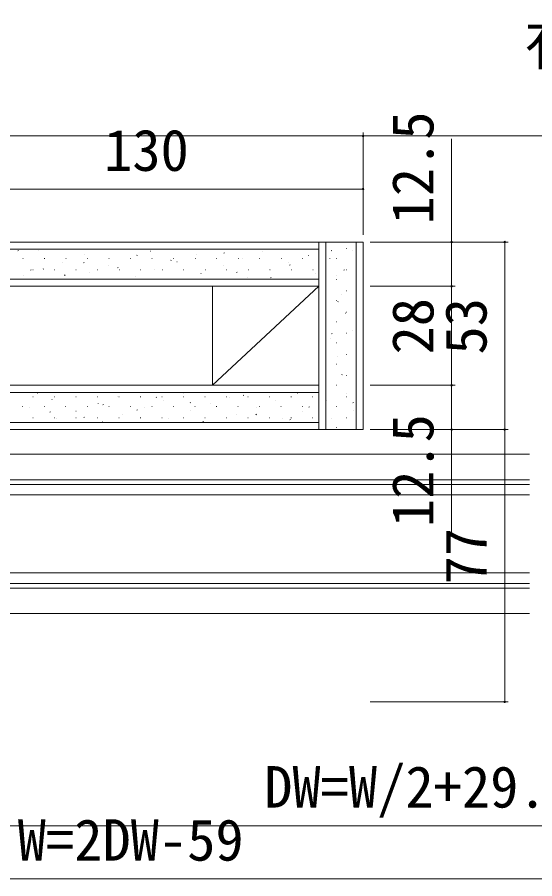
# Model space of a CAD drawing. Units: millimetres, scale not verified. Extents: x -2376 to -396, y -1680 to 1510.
# Drawn here: x -2033.3 to -1887.1, y 644.6 to 888.2 of the extents above; entities that cross this region are included whole.
import ezdxf
from ezdxf.enums import TextEntityAlignment as Align

# ---------------------------------------------------------------- set-up
doc = ezdxf.new("R2010")
doc.units = ezdxf.units.MM
doc.header["$LTSCALE"] = 8
for name, color, linetype, lineweight in [('0-4_YKK_12', 2, 'Continuous', 9), ('0-6_YSS_K', 3, 'Continuous', 9), ('0-7_YKK_13', 4, 'Continuous', 9), ('0-8_YKK_D', 6, 'Continuous', 9)]:
    doc.layers.add(name, color=color, linetype=linetype, lineweight=lineweight)
doc.styles.add('ＭＳ ゴシック', font='')
doc.styles.get('ＭＳ ゴシック').set_extended_font_data('MS Gothic')

msp = doc.modelspace()

# ---------------------------------------------------------------- linework, layer by layer
at = {"layer": '0-4_YKK_12'}
for p, q in [((-1888.605, 764.599), (-2142.091, 764.599)), ((-1888.605, 757.4), (-2055.608, 757.4)), ((-1888.605, 726.799), (-2055.608, 726.799)), ((-1888.605, 719.599), (-2142.091, 719.599))]:
    msp.add_line(p, q, dxfattribs=at)
at = {"layer": '0-6_YSS_K'}
for p, q in [((-2142.091, 824.599), (-1935.591, 824.599)), ((-1948.091, 824.599), (-1948.091, 812.099)), ((-1946.091, 824.599), (-1946.091, 771.599)), ((-1937.591, 824.599), (-1937.591, 771.599)), ((-1935.591, 824.599), (-1935.591, 771.599)), ((-2142.091, 822.599), (-1948.091, 822.599)), ((-2033.111, 822.112), (-2032.944, 822.222)), ((-2027.217, 822.206), (-2027.198, 822.212)), ((-2014.198, 821.134), (-2014.18, 821.141)), ((-1999.533, 820.829), (-1999.367, 820.939)), ((-1995.599, 822.038), (-1995.581, 822.045)), ((-1982.581, 820.966), (-1982.562, 820.973)), ((-1974.944, 821.433), (-1974.777, 821.543)), ((-1964.076, 821.837), (-1964.057, 821.844)), ((-1944.611, 822.112), (-1944.444, 822.222)), ((-1940.354, 822.741), (-1940.254, 822.741)), ((-1938.717, 822.206), (-1938.698, 822.212)), ((-2031.704, 819.991), (-2031.604, 819.991)), ((-2025.624, 819.991), (-2025.524, 819.991)), ((-2020.439, 818.924), (-2020.42, 818.931)), ((-2019.544, 819.991), (-2019.444, 819.991)), ((-2014.517, 818.747), (-2014.351, 818.857)), ((-2013.464, 819.991), (-2013.364, 819.991)), ((-2007.384, 819.991), (-2007.284, 819.991)), ((-2001.304, 819.991), (-2001.204, 819.991)), ((-2001.18, 820.062), (-2001.161, 820.069)), ((-1995.224, 819.991), (-1995.124, 819.991)), ((-1989.928, 819.351), (-1989.761, 819.461)), ((-1989.144, 819.991), (-1989.044, 819.991)), ((-1988.161, 818.99), (-1988.143, 818.997)), ((-1983.064, 819.991), (-1982.964, 819.991)), ((-1976.984, 819.991), (-1976.884, 819.991)), ((-1970.904, 819.991), (-1970.804, 819.991)), ((-1969.562, 819.895), (-1969.544, 819.901)), ((-1964.824, 819.991), (-1964.724, 819.991)), ((-1958.744, 819.991), (-1958.644, 819.991)), ((-1956.544, 818.823), (-1956.525, 818.83)), ((-1952.664, 819.991), (-1952.564, 819.991)), ((-1951.058, 820.766), (-1951.039, 820.772)), ((-1944.957, 819.996), (-1944.938, 820.003)), ((-1943.204, 819.991), (-1943.104, 819.991)), ((-2029.501, 816.665), (-2029.335, 816.775)), ((-2028.854, 816.762), (-2028.754, 816.762)), ((-2025.925, 816.981), (-2025.906, 816.988)), ((-2022.774, 816.762), (-2022.674, 816.762)), ((-2016.694, 816.762), (-2016.594, 816.762)), ((-2010.614, 816.762), (-2010.514, 816.762)), ((-2007.42, 817.852), (-2007.401, 817.859)), ((-2004.912, 817.269), (-2004.745, 817.379)), ((-2004.534, 816.762), (-2004.434, 816.762)), ((-1998.454, 816.762), (-1998.354, 816.762)), ((-1994.402, 816.781), (-1994.383, 816.787)), ((-1992.374, 816.762), (-1992.274, 816.762)), ((-1986.294, 816.762), (-1986.194, 816.762)), ((-1980.214, 816.762), (-1980.114, 816.762)), ((-1975.143, 817.918), (-1975.124, 817.925)), ((-1974.134, 816.762), (-1974.034, 816.762)), ((-1971.335, 815.987), (-1971.168, 816.097)), ((-1968.054, 816.762), (-1967.954, 816.762)), ((-1962.124, 816.847), (-1962.106, 816.853)), ((-1961.974, 816.762), (-1961.874, 816.762)), ((-1956.351, 818.069), (-1956.184, 818.179)), ((-1955.894, 816.762), (-1955.794, 816.762)), ((-1949.814, 816.762), (-1949.714, 816.762)), ((-1941.001, 816.665), (-1940.834, 816.775)), ((-1940.354, 816.762), (-1940.254, 816.762)), ((-1948.091, 814.099), (-2142.091, 814.099)), ((-2031.505, 815.005), (-2031.487, 815.012)), ((-2019.896, 815.187), (-2019.729, 815.297)), ((-2012.906, 815.91), (-2012.888, 815.916)), ((-1999.888, 814.838), (-1999.869, 814.844)), ((-1981.383, 815.709), (-1981.364, 815.715)), ((-1968.365, 814.637), (-1968.346, 814.644)), ((-1961.729, 814.509), (-1961.562, 814.619)), ((-1949.106, 815.775), (-1949.087, 815.782)), ((-1943.204, 814.011), (-1943.104, 814.011)), ((-1943.005, 815.005), (-1942.987, 815.012)), ((-1978.091, 812.099), (-2142.091, 812.099)), ((-1978.091, 812.099), (-1948.091, 812.099)), ((-1978.091, 784.099), (-1978.091, 812.099)), ((-1948.091, 812.099), (-1978.091, 784.099)), ((-1948.091, 812.099), (-1948.091, 784.099)), ((-1941.713, 809.781), (-1941.694, 809.788)), ((-1940.354, 810.781), (-1940.254, 810.781)), ((-1943.204, 808.032), (-1943.104, 808.032)), ((-1942.77, 807.659), (-1942.603, 807.769)), ((-1940.516, 804.523), (-1940.497, 804.53)), ((-1940.354, 804.802), (-1940.254, 804.802)), ((-1946.002, 802.58), (-1945.983, 802.587)), ((-1943.204, 802.052), (-1943.104, 802.052)), ((-1938.564, 799.532), (-1938.545, 799.539)), ((-1944.804, 797.322), (-1944.785, 797.329)), ((-1944.539, 798.652), (-1944.372, 798.763)), ((-1940.354, 798.821), (-1940.254, 798.821)), ((-1943.204, 796.072), (-1943.104, 796.072)), ((-1942.852, 792.332), (-1942.833, 792.338)), ((-1940.354, 792.841), (-1940.254, 792.841)), ((-1943.204, 790.091), (-1943.104, 790.091)), ((-1941.56, 787.108), (-1941.541, 787.114)), ((-1940.354, 786.861), (-1940.254, 786.861)), ((-1978.091, 784.099), (-2142.091, 784.099)), ((-2142.091, 782.099), (-1948.091, 782.099)), ((-2027.654, 781.922), (-2027.487, 782.032)), ((-2017.885, 782.05), (-2017.867, 782.057)), ((-1986.362, 781.85), (-1986.343, 781.856)), ((-1948.091, 784.099), (-1978.091, 784.099)), ((-1954.085, 781.916), (-1954.066, 781.923)), ((-1948.091, 784.099), (-1948.091, 771.599)), ((-1943.204, 784.111), (-1943.104, 784.111)), ((-1940.362, 781.85), (-1940.343, 781.856)), ((-2028.914, 780.881), (-2028.814, 780.881)), ((-2023.466, 780.074), (-2023.447, 780.081)), ((-2022.834, 780.881), (-2022.734, 780.881)), ((-2016.754, 780.881), (-2016.654, 780.881)), ((-2010.674, 780.881), (-2010.574, 780.881)), ((-2004.867, 780.979), (-2004.848, 780.985)), ((-2004.594, 780.881), (-2004.494, 780.881)), ((-1998.514, 780.881), (-1998.414, 780.881)), ((-1994.077, 780.639), (-1993.91, 780.75)), ((-1992.434, 780.881), (-1992.334, 780.881)), ((-1991.848, 779.907), (-1991.83, 779.914)), ((-1986.354, 780.881), (-1986.254, 780.881)), ((-1980.274, 780.881), (-1980.174, 780.881)), ((-1974.194, 780.881), (-1974.094, 780.881)), ((-1973.344, 780.778), (-1973.325, 780.785)), ((-1969.488, 781.243), (-1969.321, 781.354)), ((-1968.114, 780.881), (-1968.014, 780.881)), ((-1962.034, 780.881), (-1961.934, 780.881)), ((-1960.325, 779.706), (-1960.306, 779.713)), ((-1955.954, 780.881), (-1955.854, 780.881)), ((-1949.874, 780.881), (-1949.774, 780.881)), ((-1945.848, 779.907), (-1945.83, 779.914)), ((-1940.354, 780.881), (-1940.254, 780.881)), ((-2031.764, 778.131), (-2031.664, 778.131)), ((-2029.706, 777.865), (-2029.687, 777.871)), ((-2025.684, 778.131), (-2025.584, 778.131)), ((-2019.604, 778.131), (-2019.504, 778.131)), ((-2013.524, 778.131), (-2013.424, 778.131)), ((-2010.447, 779.002), (-2010.428, 779.009)), ((-2009.061, 778.557), (-2008.894, 778.668)), ((-2007.444, 778.131), (-2007.344, 778.131)), ((-2001.364, 778.131), (-2001.264, 778.131)), ((-1999.455, 777.08), (-1999.289, 777.19)), ((-1997.429, 777.931), (-1997.41, 777.937)), ((-1995.284, 778.131), (-1995.184, 778.131)), ((-1989.204, 778.131), (-1989.104, 778.131)), ((-1984.471, 779.161), (-1984.305, 779.272)), ((-1983.124, 778.131), (-1983.024, 778.131)), ((-1978.83, 778.835), (-1978.811, 778.842)), ((-1977.044, 778.131), (-1976.944, 778.131)), ((-1970.964, 778.131), (-1970.864, 778.131)), ((-1965.811, 777.763), (-1965.793, 777.77)), ((-1964.884, 778.131), (-1964.784, 778.131)), ((-1958.804, 778.131), (-1958.704, 778.131)), ((-1952.724, 778.131), (-1952.624, 778.131)), ((-1950.894, 777.879), (-1950.727, 777.99)), ((-1943.204, 778.131), (-1943.104, 778.131)), ((-1938.471, 779.161), (-1938.305, 779.272)), ((-2028.914, 774.902), (-2028.814, 774.902)), ((-2024.045, 776.475), (-2023.878, 776.586)), ((-2022.834, 774.902), (-2022.734, 774.902)), ((-2022.174, 774.85), (-2022.155, 774.857)), ((-2016.754, 774.902), (-2016.654, 774.902)), ((-2016.688, 776.793), (-2016.669, 776.799)), ((-2014.439, 774.997), (-2014.272, 775.108)), ((-2010.674, 774.902), (-2010.574, 774.902)), ((-2004.594, 774.902), (-2004.494, 774.902)), ((-2003.669, 775.721), (-2003.65, 775.728)), ((-1998.514, 774.902), (-1998.414, 774.902)), ((-1992.434, 774.902), (-1992.334, 774.902)), ((-1990.651, 774.649), (-1990.632, 774.656)), ((-1986.354, 774.902), (-1986.254, 774.902)), ((-1984.41, 776.859), (-1984.391, 776.865)), ((-1980.274, 774.902), (-1980.174, 774.902)), ((-1974.194, 774.902), (-1974.094, 774.902)), ((-1971.392, 775.787), (-1971.373, 775.794)), ((-1968.114, 774.902), (-1968.014, 774.902)), ((-1965.878, 775.797), (-1965.711, 775.907)), ((-1962.034, 774.902), (-1961.934, 774.902)), ((-1958.373, 774.715), (-1958.354, 774.722)), ((-1955.954, 774.902), (-1955.854, 774.902)), ((-1952.793, 776.692), (-1952.774, 776.698)), ((-1949.874, 774.902), (-1949.774, 774.902)), ((-1944.651, 774.649), (-1944.632, 774.656)), ((-1940.354, 774.902), (-1940.254, 774.902)), ((-1938.41, 776.859), (-1938.391, 776.865)), ((-2142.091, 773.599), (-1948.091, 773.599)), ((-2009.155, 773.778), (-2009.136, 773.785)), ((-1980.862, 773.715), (-1980.695, 773.825)), ((-1956.272, 774.319), (-1956.106, 774.43)), ((-1943.204, 772.151), (-1943.104, 772.151)), ((-2142.091, 771.599), (-1935.591, 771.599))]:
    msp.add_line(p, q, dxfattribs=at)
at = {"layer": '0-7_YKK_13'}
for p, q in [((-1888.605, 756.099), (-2059.574, 756.099)), ((-2059.091, 753.099), (-1888.605, 753.099)), ((-1888.605, 731.099), (-2059.091, 731.099)), ((-1888.605, 728.099), (-2059.091, 728.099))]:
    msp.add_line(p, q, dxfattribs=at)
at = {"layer": '0-8_YKK_D'}
for p, q in [((-1935.591, 826.599), (-1935.591, 855.599)), ((-1935.591, 854.599), (-2248.091, 854.599)), ((-1788.079, 854.599), (-1935.591, 854.599)), ((-1910.591, 824.599), (-1910.591, 853.759)), ((-1935.591, 839.599), (-2065.591, 839.599)), ((-1933.591, 824.599), (-1894.591, 824.599)), ((-1910.591, 812.099), (-1910.591, 824.599)), ((-1895.591, 771.599), (-1895.591, 824.599)), ((-1933.591, 812.099), (-1909.591, 812.099)), ((-1910.591, 812.099), (-1910.591, 784.099)), ((-1933.591, 784.099), (-1909.591, 784.099)), ((-1910.591, 784.099), (-1910.591, 771.599)), ((-1933.591, 771.599), (-1894.591, 771.599)), ((-1910.591, 771.599), (-1910.591, 742.44)), ((-1895.591, 771.599), (-1895.591, 694.599)), ((-1933.591, 694.599), (-1894.591, 694.599)), ((-1805.591, 659.6), (-2058.591, 659.6)), ((-1780.091, 644.6), (-2241.091, 644.6))]:
    msp.add_line(p, q, dxfattribs=at)
for centre, start, end in [((-1935.591, 854.599), 0, 180), ((-1935.591, 854.599), 0, 180), ((-1935.591, 854.599), 180, 0), ((-1935.591, 854.599), 180, 0), ((-1935.591, 839.599), 0, 180), ((-1935.591, 839.599), 180, 0), ((-1910.591, 824.599), 90, 270), ((-1910.591, 824.599), 270, 90), ((-1895.591, 824.599), 90, 270), ((-1895.591, 824.599), 270, 90), ((-1910.591, 812.099), 90, 270), ((-1910.591, 812.099), 90, 270), ((-1910.591, 812.099), 270, 90), ((-1910.591, 812.099), 270, 90), ((-1910.591, 784.099), 90, 270), ((-1910.591, 784.099), 90, 270), ((-1910.591, 784.099), 270, 90), ((-1910.591, 784.099), 270, 90), ((-1910.591, 771.599), 90, 270), ((-1910.591, 771.599), 270, 90), ((-1895.591, 771.599), 90, 270), ((-1895.591, 771.599), 90, 270), ((-1895.591, 771.599), 270, 90), ((-1895.591, 771.599), 270, 90), ((-1895.591, 694.599), 90, 270), ((-1895.591, 694.599), 270, 90)]:
    msp.add_arc(centre, 0.212, start, end, dxfattribs=at)

# ---------------------------------------------------------------- texts
at = {"layer": '0-8_YKK_D', "color": 4, "style": 'ＭＳ ゴシック'}
for s, p in [('  有効開口＝W/2-90', (-1905.995, 871.2)), ('130', (-2008.751, 841.199)), ('DW=W/2+29.5', (-1963.531, 661.2)), ('W=2DW-59', (-2033.151, 646.199))]:
    msp.add_text(s, height=11.73, dxfattribs=at).set_placement(p, align=Align.BOTTOM_LEFT)
for s, p in [('12.5', (-1912.191, 829.599)), ('28', (-1912.191, 792.819)), ('53', (-1897.191, 792.819)), ('12.5', (-1912.191, 744.039)), ('77', (-1897.191, 727.819))]:
    msp.add_text(s, height=11.73, rotation=90, dxfattribs=at).set_placement(p, align=Align.BOTTOM_LEFT)

doc.saveas('drawing.dxf')
